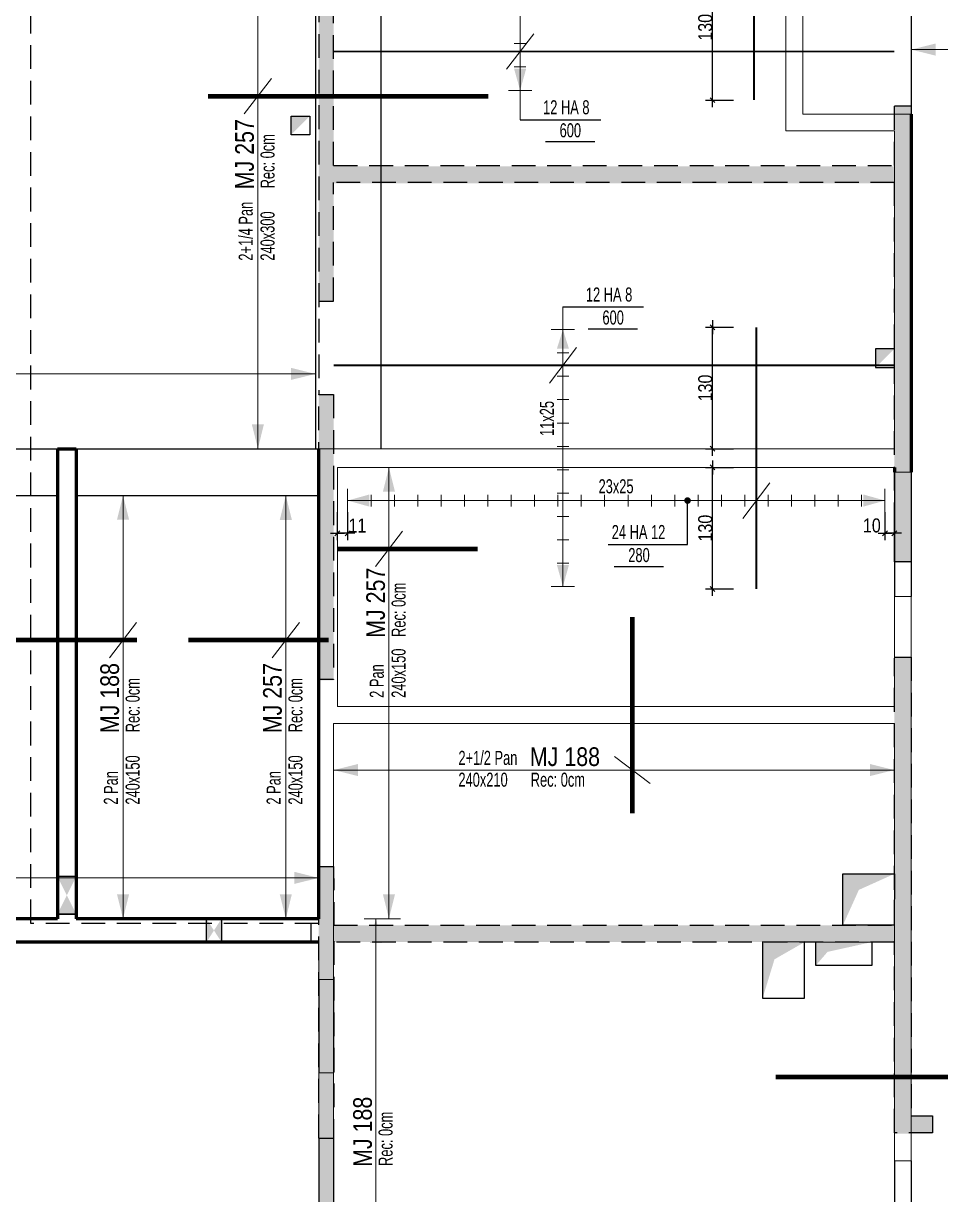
# Model space of a CAD drawing. Header units: millimetres. Extents: x 12821 to 19311, y -3644 to -409.
# Drawn here: x 17303 to 18284, y -2747 to -1494 of the extents above; entities that cross this region are included whole.
import ezdxf

# ---------------------------------------------------------------- set-up
doc = ezdxf.new("R2010")
doc.units = ezdxf.units.MM
doc.linetypes.add('CACHE', pattern=[9.525, 6.35, -3.175])
doc.linetypes.add('CACHEX2', pattern=[19.05, 12.7, -6.35])
for name, color, linetype in [('01_ARMA_INF', 50, 'Continuous'), ('01_cote_gen', 4, 'Continuous'), ('01_linteaux', 2, 'Continuous'), ('01_murs_sup', 2, 'CACHEX2'), ('01_resv', 32, 'Continuous'), ('01_texte', 230, 'Continuous'), ('AA_COTES', 2, 'Continuous')]:
    doc.layers.add(name, color=color, linetype=linetype)
doc.layers.add('01_murs_coup', color=5, linetype='Continuous', lineweight=60)
doc.styles.add('PATIO', font='ARIALN.TTF')
doc.styles.add('STYLE2', font='ARIALN.TTF')
doc.dimstyles.new('JB50', dxfattribs={"dimscale": 0.1, "dimtxt": 150, "dimasz": 15, "dimexe": 0.1, "dimexo": 0.1, "dimgap": 0.09, "dimtad": 1, "dimdec": 1, "dimdsep": 46, "dimtxsty": 'STYLE2', "dimblk1": 'BOND_G', "dimblk2": 'BOND_D', "dimsah": 1, "dimcen": 1.5, "dimdle": 0.01, "dimse1": 1, "dimse2": 1, "dimclrd": 4, "dimclre": 2, "dimclrt": 6, "dimazin": 2, "dimtfac": 2.333333, "dimtdec": 1, "dimtix": 1, "dimtmove": 2, "dimatfit": 3, "dimldrblk": 'BOND_G', "dimfxl": 1, "dimtolj": 1, "dimtzin": 0, "dimarcsym": 0})

# ---------------------------------------------------------------- blocks, each defined once
blk = doc.blocks.new('BOND_G')
at = {"layer": 'AA_COTES', "color": 0}
for p, q in [((0, -5), (0, 15)), ((5, 0), (-5, 0)), ((1.77, 1.77), (-1.77, -1.77))]:
    blk.add_line(p, q, dxfattribs=at)
blk = doc.blocks.new('BOND_D')
at = {"layer": 'AA_COTES', "color": 0}
for p, q in [((5, 0), (-5, 0)), ((-1.77, -1.77), (1.77, 1.77)), ((0, 5), (0, -15))]:
    blk.add_line(p, q, dxfattribs=at)
blk = doc.blocks.new('*D1597')
at = {"layer": '01_cote_gen', "color": 4, "lineweight": -2, "transparency": 16777216}
blk.add_line((18233.2, -2039.6), (18226.2, -2039.6), dxfattribs=at)
at = {"layer": 'Defpoints', "color": 0, "transparency": 16777216}
for p in [(18234.7, -1971.7), (18224.7, -2000.6), (18224.7, -2039.6)]:
    blk.add_point(p, dxfattribs=at)
at = {"layer": '01_cote_gen', "color": 4, "lineweight": -2, "transparency": 16777216, "xscale": 1.5, "yscale": 1.5, "zscale": 1.5, "rotation": 180}
blk.add_blockref('BOND_D', (18224.7, -2039.6), dxfattribs=at)
at = {"layer": '01_cote_gen', "color": 4, "lineweight": -2, "transparency": 16777216, "xscale": 1.5, "yscale": 1.5, "zscale": 1.5}
blk.add_blockref('BOND_G', (18234.7, -2039.6), dxfattribs=at)
at = {"layer": '01_cote_gen', "color": 6, "transparency": 16777216, "insert": (18210.6, -2031.4), "char_height": 15, "attachment_point": 5, "style": 'STYLE2'}
blk.add_mtext('\\A1;10', dxfattribs=at)
blk = doc.blocks.new('*D1598')
at = {"layer": '01_cote_gen', "color": 4, "lineweight": -2, "transparency": 16777216}
blk.add_line((17648.2, -2039.6), (17640.2, -2039.6), dxfattribs=at)
at = {"layer": 'Defpoints', "color": 0, "transparency": 16777216}
for p in [(17649.7, -1969.2), (17638.7, -2000.6), (17638.7, -2039.6)]:
    blk.add_point(p, dxfattribs=at)
at = {"layer": '01_cote_gen', "color": 4, "lineweight": -2, "transparency": 16777216, "xscale": 1.5, "yscale": 1.5, "zscale": 1.5, "rotation": 180}
blk.add_blockref('BOND_D', (17638.7, -2039.6), dxfattribs=at)
at = {"layer": '01_cote_gen', "color": 4, "lineweight": -2, "transparency": 16777216, "xscale": 1.5, "yscale": 1.5, "zscale": 1.5}
blk.add_blockref('BOND_G', (17649.7, -2039.6), dxfattribs=at)
at = {"layer": '01_cote_gen', "color": 6, "transparency": 16777216, "insert": (17660.1, -2031.4), "char_height": 15, "attachment_point": 5, "style": 'STYLE2'}
blk.add_mtext('\\A1;11', dxfattribs=at)
blk = doc.blocks.new('*D1601')
at = {"layer": '01_cote_gen', "color": 4, "lineweight": -2, "transparency": 16777216}
blk.add_line((18040.1, -1574.7), (18040.1, -1447.7), dxfattribs=at)
at = {"layer": 'Defpoints', "color": 0, "transparency": 16777216}
for p in [(18040.1, -1446.2), (18084.6, -1446.2), (18084.6, -1576.2)]:
    blk.add_point(p, dxfattribs=at)
at = {"layer": '01_cote_gen', "color": 4, "lineweight": -2, "transparency": 16777216, "xscale": 1.5, "yscale": 1.5, "zscale": 1.5}
for name, p, rotation in [('BOND_D', (18040.1, -1446.2), 90), ('BOND_G', (18040.1, -1576.2), 270)]:
    blk.add_blockref(name, p, dxfattribs=dict(at, rotation=rotation))
at = {"layer": '01_cote_gen', "color": 6, "transparency": 16777216, "insert": (18032.4, -1498.2), "char_height": 15, "attachment_point": 5, "rotation": 90, "style": 'STYLE2'}
blk.add_mtext('\\A1;130', dxfattribs=at)
blk = doc.blocks.new('*D1603')
at = {"layer": '01_cote_gen', "color": 4, "lineweight": -2, "transparency": 16777216}
blk.add_line((18040.1, -1947.7), (18040.1, -1820.7), dxfattribs=at)
at = {"layer": 'Defpoints', "color": 0, "transparency": 16777216}
for p in [(18040.1, -1819.2), (18087, -1819.2), (18087, -1949.2)]:
    blk.add_point(p, dxfattribs=at)
at = {"layer": '01_cote_gen', "color": 4, "lineweight": -2, "transparency": 16777216, "xscale": 1.5, "yscale": 1.5, "zscale": 1.5}
for name, p, rotation in [('BOND_D', (18040.1, -1819.2), 90), ('BOND_G', (18040.1, -1949.2), 270)]:
    blk.add_blockref(name, p, dxfattribs=dict(at, rotation=rotation))
at = {"layer": '01_cote_gen', "color": 6, "transparency": 16777216, "insert": (18032.4, -1884.2), "char_height": 15, "attachment_point": 5, "rotation": 90, "style": 'STYLE2'}
blk.add_mtext('\\A1;130', dxfattribs=at)
blk = doc.blocks.new('*D1604')
at = {"layer": '01_cote_gen', "color": 4, "lineweight": -2, "transparency": 16777216}
blk.add_line((18040.1, -2097.7), (18040.1, -1970.7), dxfattribs=at)
at = {"layer": 'Defpoints', "color": 0, "transparency": 16777216}
for p in [(18040.1, -1969.2), (18087, -1969.2), (18087, -2099.2)]:
    blk.add_point(p, dxfattribs=at)
at = {"layer": '01_cote_gen', "color": 4, "lineweight": -2, "transparency": 16777216, "xscale": 1.5, "yscale": 1.5, "zscale": 1.5}
for name, p, rotation in [('BOND_D', (18040.1, -1969.2), 90), ('BOND_G', (18040.1, -2099.2), 270)]:
    blk.add_blockref(name, p, dxfattribs=dict(at, rotation=rotation))
at = {"layer": '01_cote_gen', "color": 6, "transparency": 16777216, "insert": (18032.4, -2034.2), "char_height": 15, "attachment_point": 5, "rotation": 90, "style": 'STYLE2'}
blk.add_mtext('\\A1;130', dxfattribs=at)

msp = doc.modelspace()

# ---------------------------------------------------------------- hatches: boundary and pattern name
at = {"layer": '01_murs_sup'}
h = msp.add_hatch(dxfattribs=at)
h.set_pattern_fill('DASH', color=256, scale=2.5, angle=135)
h.set_pattern_definition([(135, (163.401, 21785.503), (-11.2253202, 9e-16), [7.9375, -7.9375])])
h.paths.add_polyline_path([(18731.68, -820.17), (18531.68, -820.17), (18531.68, -836.17), (18731.68, -836.17)])
h.paths.add_polyline_path([(18646.68, -1610.16), (18661.68, -1610.16), (18661.68, -1592.16), (18563.68, -1592.16), (18563.68, -1610.16), (18626.68, -1610.16), (18626.68, -1773.16), (18401.68, -1773.16), (18401.68, -1610.16), (18461.68, -1610.16), (18461.68, -1592.16), (18381.68, -1592.16), (18381.68, -2013.15), (18607.64, -2013.15), (18607.64, -2178.15), (18382.68, -2178.15), (18382.68, -2362.15), (18400.68, -2362.15), (18400.68, -2198.15), (18627.64, -2198.15), (18627.64, -1970.16), (18986.68, -1970.16), (18986.68, -2243.17), (19002.68, -2243.17), (19002.68, -1592.16), (18763.68, -1592.16), (18763.68, -1610.16), (18986.68, -1610.16), (18986.68, -1950.16), (18646.68, -1950.16)])
h.paths.add_polyline_path([(18626.68, -1793.16), (18626.68, -1883.16), (18401.68, -1883.16), (18401.68, -1793.16)], flags=16)
h.paths.add_polyline_path([(18626.68, -1903.16), (18626.68, -1950.16), (18607.64, -1950.16), (18607.64, -1993.15), (18401.68, -1993.15), (18401.68, -1903.16)], flags=16)
h.paths.add_polyline_path([(18400.68, -2464.15), (18382.68, -2464.15), (18382.68, -2664.18), (18377.68, -2664.18), (18377.68, -2682.18), (18382.68, -2682.18), (18382.68, -3073.16), (18151.68, -3073.16), (18151.68, -3091.16), (18382.68, -3091.16), (18382.68, -3249.17), (18622.68, -3249.17), (18622.68, -3513.17), (17997.68, -3513.17), (17997.68, -3233.17), (17959.68, -3233.17), (17959.68, -3249.17), (17981.68, -3249.17), (17981.68, -3513.17), (17920.68, -3513.17), (17920.68, -3529.17), (18700.68, -3529.17), (18700.68, -3513.17), (18638.68, -3513.17), (18638.68, -3249.17), (18656.68, -3249.17), (18656.68, -3233.17), (18400.68, -3233.17)])
h.paths.add_polyline_path([(19002.68, -2343.17), (18986.68, -2343.17), (18986.68, -2587.17), (19002.68, -2587.17)])
h.paths.add_polyline_path([(19002.68, -2687.17), (18986.68, -2687.17), (18986.68, -2887.17), (19002.68, -2887.17)])
h.paths.add_polyline_path([(19002.68, -2987.17), (18986.68, -2987.17), (18986.68, -3233.17), (18956.68, -3233.17), (18956.68, -3249.17), (19002.68, -3249.17)])
h.paths.add_polyline_path([(18275.68, -2664.18), (18252.68, -2664.18), (18252.68, -2173.17), (18234.68, -2173.17), (18234.71, -2459.18), (17634.71, -2459.18), (17634.68, -2397.17), (17618.68, -2397.17), (17618.68, -2787.2), (17634.68, -2787.2), (17634.71, -2477.18), (18234.71, -2477.18), (18234.68, -2682.18), (18275.68, -2682.18)])
h.paths.add_polyline_path([(17634.68, -1892.17), (17618.68, -1892.17), (17618.68, -2197.17), (17634.68, -2197.17)])
h.paths.add_polyline_path([(18252.68, -1583.18), (18234.68, -1583.18), (18234.68, -1647.17), (17634.68, -1647.17), (17634.68, -1392.17), (17618.68, -1392.17), (17618.68, -1792.17), (17634.68, -1792.17), (17634.68, -1665.17), (18234.68, -1665.17), (18234.68, -2071.17), (18252.68, -2071.17)])
h.paths.add_polyline_path([(17634.68, -1192.17), (17618.68, -1192.17), (17618.68, -1292.17), (17634.68, -1292.17)])
h.paths.add_polyline_path([(17634.68, -836.17), (17731.68, -836.17), (17731.68, -820.17), (17618.68, -820.17), (17618.68, -1092.17), (17634.68, -1092.17)])
h.paths.add_polyline_path([(18031.68, -820.17), (17931.68, -820.17), (17931.68, -836.17), (18031.68, -836.17)])
h.paths.add_polyline_path([(17634.68, -2788.17), (17618.68, -2788.17), (17618.68, -2993.17), (17634.68, -2993.17)])
h.paths.add_polyline_path([(17634.66, -2992.2), (17634.66, -3092.2), (17618.68, -3092.2), (17618.68, -3249.17), (17659.68, -3249.17), (17659.68, -3233.17), (17634.68, -3233.17), (17634.68, -2992.2)])
h.paths.add_polyline_path([(18252.68, -620.15), (18252.68, -619.18), (18234.68, -619.18), (18234.68, -820.17), (18131.68, -820.17), (18131.68, -836.17), (18234.68, -836.17), (18234.68, -1481.18), (18252.68, -1481.18), (18252.68, -1447.18), (18625.68, -1447.18), (18625.68, -1429.15), (18252.68, -1429.18), (18252.68, -836.17), (18331.68, -836.17), (18331.68, -820.17), (18252.68, -820.17), (18252.68, -620.15)])
h.paths.add_polyline_path([(19002.68, -620.15), (19002.68, -619.18), (18986.68, -619.18), (18986.68, -820.17), (18831.68, -820.17), (18831.68, -836.17), (18986.68, -836.17), (18986.68, -1429.17), (18727.68, -1429.17), (18727.68, -1447.17), (19002.68, -1447.16), (19002.68, -620.15)])
h.paths.add_polyline_path([(18986.68, -643.85), (18986.68, -643.85), (18986.68, -620.15), (18986.68, -620.15)], flags=16)
h = msp.add_hatch(dxfattribs=at)
h.set_pattern_fill('DASH', color=256, scale=2.5, angle=135)
h.set_pattern_definition([(135, (163.401, 21785.503), (-11.2253202, 9e-16), [7.9375, -7.9375])])
h.paths.add_polyline_path([(18731.68, -820.17), (18531.68, -820.17), (18531.68, -836.17), (18731.68, -836.17)])
h.paths.add_polyline_path([(18646.68, -1610.16), (18661.68, -1610.16), (18661.68, -1592.16), (18563.68, -1592.16), (18563.68, -1610.16), (18626.68, -1610.16), (18626.68, -1773.16), (18401.68, -1773.16), (18401.68, -1610.16), (18461.68, -1610.16), (18461.68, -1592.16), (18381.68, -1592.16), (18381.68, -2013.15), (18607.64, -2013.15), (18607.64, -2178.15), (18382.68, -2178.15), (18382.68, -2362.15), (18400.68, -2362.15), (18400.68, -2198.15), (18627.64, -2198.15), (18627.64, -1970.16), (18986.68, -1970.16), (18986.68, -2243.17), (19002.68, -2243.17), (19002.68, -1592.16), (18763.68, -1592.16), (18763.68, -1610.16), (18986.68, -1610.16), (18986.68, -1950.16), (18646.68, -1950.16)])
h.paths.add_polyline_path([(18626.68, -1793.16), (18626.68, -1883.16), (18401.68, -1883.16), (18401.68, -1793.16)], flags=16)
h.paths.add_polyline_path([(18626.68, -1903.16), (18626.68, -1950.16), (18607.64, -1950.16), (18607.64, -1993.15), (18401.68, -1993.15), (18401.68, -1903.16)], flags=16)
h.paths.add_polyline_path([(18400.68, -2464.15), (18382.68, -2464.15), (18382.68, -2664.18), (18377.68, -2664.18), (18377.68, -2682.18), (18382.68, -2682.18), (18382.68, -3073.16), (18151.68, -3073.16), (18151.68, -3091.16), (18382.68, -3091.16), (18382.68, -3249.17), (18622.68, -3249.17), (18622.68, -3513.17), (17997.68, -3513.17), (17997.68, -3233.17), (17959.68, -3233.17), (17959.68, -3249.17), (17981.68, -3249.17), (17981.68, -3513.17), (17920.68, -3513.17), (17920.68, -3529.17), (18700.68, -3529.17), (18700.68, -3513.17), (18638.68, -3513.17), (18638.68, -3249.17), (18656.68, -3249.17), (18656.68, -3233.17), (18400.68, -3233.17)])
h.paths.add_polyline_path([(19002.68, -2343.17), (18986.68, -2343.17), (18986.68, -2587.17), (19002.68, -2587.17)])
h.paths.add_polyline_path([(19002.68, -2687.17), (18986.68, -2687.17), (18986.68, -2887.17), (19002.68, -2887.17)])
h.paths.add_polyline_path([(19002.68, -2987.17), (18986.68, -2987.17), (18986.68, -3233.17), (18956.68, -3233.17), (18956.68, -3249.17), (19002.68, -3249.17)])
h.paths.add_polyline_path([(18275.68, -2664.18), (18252.68, -2664.18), (18252.68, -2173.17), (18234.68, -2173.17), (18234.71, -2459.18), (17634.71, -2459.18), (17634.68, -2397.17), (17618.68, -2397.17), (17618.68, -2787.2), (17634.68, -2787.2), (17634.71, -2477.18), (18234.71, -2477.18), (18234.68, -2682.18), (18275.68, -2682.18)])
h.paths.add_polyline_path([(17634.68, -1892.17), (17618.68, -1892.17), (17618.68, -2197.17), (17634.68, -2197.17)])
h.paths.add_polyline_path([(18252.68, -1583.18), (18234.68, -1583.18), (18234.68, -1647.17), (17634.68, -1647.17), (17634.68, -1392.17), (17618.68, -1392.17), (17618.68, -1792.17), (17634.68, -1792.17), (17634.68, -1665.17), (18234.68, -1665.17), (18234.68, -2071.17), (18252.68, -2071.17)])
h.paths.add_polyline_path([(17634.68, -1192.17), (17618.68, -1192.17), (17618.68, -1292.17), (17634.68, -1292.17)])
h.paths.add_polyline_path([(17634.68, -836.17), (17731.68, -836.17), (17731.68, -820.17), (17618.68, -820.17), (17618.68, -1092.17), (17634.68, -1092.17)])
h.paths.add_polyline_path([(18031.68, -820.17), (17931.68, -820.17), (17931.68, -836.17), (18031.68, -836.17)])
h.paths.add_polyline_path([(17634.68, -2788.17), (17618.68, -2788.17), (17618.68, -2993.17), (17634.68, -2993.17)])
h.paths.add_polyline_path([(17634.66, -2992.2), (17634.66, -3092.2), (17618.68, -3092.2), (17618.68, -3249.17), (17659.68, -3249.17), (17659.68, -3233.17), (17634.68, -3233.17), (17634.68, -2992.2)])
h.paths.add_polyline_path([(18252.68, -693.85), (18234.68, -693.85), (18234.68, -820.17), (18131.68, -820.17), (18131.68, -836.17), (18234.68, -836.17), (18234.68, -1481.18), (18252.68, -1481.18), (18252.68, -1447.18), (18625.68, -1447.18), (18625.68, -1429.15), (18252.68, -1429.18), (18252.68, -836.17), (18331.68, -836.17), (18331.68, -820.17), (18252.68, -820.17), (18252.68, -620.15), (18252.68, -620.15)])
h.paths.add_polyline_path([(18986.68, -643.85), (19002.68, -643.85), (19002.68, -693.85), (18986.68, -693.85)])
h.paths.add_polyline_path([(19002.68, -620.15), (19002.68, -643.85), (18986.68, -643.85), (18986.68, -620.15), (18986.68, -620.15), (18986.68, -820.17), (18831.68, -820.17), (18831.68, -836.17), (18986.68, -836.17), (18986.68, -1429.17), (18727.68, -1429.17), (18727.68, -1447.17), (19002.68, -1447.16), (19002.68, -620.15)])

# ---------------------------------------------------------------- linework, layer by layer
at = {"layer": '01_ARMA_INF', "linetype": 'CACHE', "lineweight": 0, "ltscale": 4, "const_width": 5, "flags": 128}
for points in [[(17500.16, -1571.96), (17800.16, -1571.96)], [(17638.66, -2056.38), (17788.66, -2056.38)], [(17954.22, -2129.36), (17954.22, -2339.36)], [(17274.31, -2154.08), (17424.31, -2154.08)], [(17479.16, -2154.08), (17629.16, -2154.08)], [(18107.68, -2621.58), (18527.68, -2621.58)]]:
    msp.add_lwpolyline(points, dxfattribs=at)
at = {"layer": '01_cote_gen'}
for p, q in [((17861.26, -1620.55), (17914.19, -1620.55)), ((17907.07, -1820.9), (17960, -1820.9)), ((17934.74, -2075.09), (17987.67, -2075.09))]:
    msp.add_line(p, q, dxfattribs=at)
at = {"layer": '01_linteaux'}
for p, q in [((17615.16, -1446.19), (17615.16, -1949.23)), ((17685.16, -1446.19), (17685.16, -1949.18)), ((18252.68, -1446.21), (18252.68, -1591.17)), ((16824.16, -1949.19), (17339.16, -1949.19)), ((17359.16, -1949.19), (17618.66, -1949.23)), ((18234.68, -1974.18), (18234.68, -2107.18)), ((18252.68, -1974.18), (18252.68, -2107.18)), ((16824.16, -1999.19), (17339.16, -1999.19)), ((17359.15, -1999.19), (17618.65, -1999.23)), ((17618.66, -2517.18), (17618.66, -2617.18)), ((17634.66, -2517.18), (17634.66, -2617.18)), ((17618.66, -2687.18), (17618.66, -2787.18)), ((17634.66, -2687.18), (17634.66, -2787.18)), ((18234.68, -2711.17), (18234.68, -2813.17)), ((18252.68, -2711.17), (18252.68, -2813.17))]:
    msp.add_line(p, q, dxfattribs=at)
at = {"layer": '01_murs_coup', "linetype": 'Continuous', "lineweight": 18}
for p, q in [((18118.68, -1446.16), (18118.68, -1609.17)), ((18136.68, -1446.16), (18136.68, -1591.17)), ((18136.68, -1591.17), (18252.68, -1591.17)), ((18234.68, -1609.17), (18118.68, -1609.17)), ((18234.68, -1609.17), (18234.68, -1949.18)), ((17618.18, -1949.18), (18234.68, -1949.18)), ((17638.66, -2225.18), (17638.66, -1969.18)), ((17638.66, -1969.18), (18234.68, -1969.18)), ((18234.68, -1974.18), (18252.68, -1974.18)), ((18234.68, -2107.18), (18252.68, -2107.18)), ((18234.68, -2107.18), (18234.68, -2225.18)), ((18252.68, -2107.18), (18252.68, -2711.17)), ((17638.66, -2225.18), (18234.82, -2225.18)), ((17634.66, -2243.18), (17634.66, -2517.18)), ((17634.66, -2243.18), (18234.82, -2243.18)), ((18234.68, -2243.18), (18234.68, -2711.17)), ((17618.66, -2477.18), (17618.66, -2517.18)), ((17618.66, -2517.18), (17634.66, -2517.18)), ((17618.66, -2617.18), (17618.66, -2687.18)), ((17634.66, -2617.18), (17618.66, -2617.18)), ((17634.66, -2617.18), (17634.66, -2687.18)), ((17634.66, -2687.18), (17618.66, -2687.18)), ((18252.68, -2711.17), (18234.68, -2711.17))]:
    msp.add_line(p, q, dxfattribs=at)
at = {"layer": '01_murs_coup'}
for p, q in [((18252.68, -1591.17), (18252.68, -1974.18)), ((17339.16, -1949.19), (17359.16, -1949.19)), ((17339.16, -1949.19), (17339.16, -2452.18)), ((17339.16, -1949.19), (17359.16, -1949.19)), ((17339.16, -1949.19), (17339.16, -2452.18)), ((17359.16, -1949.19), (17359.16, -2452.18)), ((17359.16, -1949.19), (17359.16, -2452.18)), ((17618.66, -2452.18), (17618.66, -1949.18)), ((18234.68, -1969.18), (18234.68, -1974.18)), ((17339.16, -2452.18), (16824.16, -2452.18)), ((17339.16, -2452.18), (16824.16, -2452.18)), ((17618.66, -2452.18), (17359.16, -2452.18)), ((17618.66, -2452.18), (17359.16, -2452.18)), ((17618.66, -2477.18), (16991.2, -2477.18)), ((17618.66, -2477.18), (16991.2, -2477.18))]:
    msp.add_line(p, q, dxfattribs=at)
at = {"layer": '01_murs_sup', "ltscale": 2}
for p, q in [((17310.68, -2457.18), (17310.68, -839.18)), ((17310.68, -2457.18), (17310.68, -839.18)), ((17618.68, -1391.2), (17618.68, -1891.2)), ((17618.68, -1391.2), (17618.68, -1891.2)), ((17634.68, -1646.2), (17634.68, -1391.2)), ((17634.68, -1646.2), (17634.68, -1391.2)), ((18234.68, -1646.2), (18234.68, -1582.21)), ((18234.68, -1582.21), (18252.68, -1582.21)), ((18234.68, -1646.2), (18234.68, -1582.21)), ((18234.68, -1582.21), (18252.68, -1582.21)), ((18252.68, -1582.21), (18252.68, -2070.19)), ((18252.68, -1582.21), (18252.68, -2070.19)), ((17634.68, -1646.2), (18234.68, -1646.2)), ((17634.68, -1646.2), (18234.68, -1646.2)), ((17634.68, -1791.2), (17634.68, -1664.2)), ((18234.68, -1664.2), (17634.68, -1664.2)), ((17634.68, -1791.2), (17634.68, -1664.2)), ((18234.68, -1664.2), (17634.68, -1664.2)), ((18234.68, -2070.19), (18234.68, -1664.2)), ((18234.68, -2070.19), (18234.68, -1664.2)), ((17618.68, -1791.2), (17634.68, -1791.2)), ((17618.68, -1791.2), (17634.68, -1791.2)), ((17618.68, -1891.2), (17634.68, -1891.2)), ((17618.68, -2196.2), (17618.68, -1891.2)), ((17618.68, -1891.2), (17634.68, -1891.2)), ((17618.68, -2196.2), (17618.68, -1891.2)), ((17634.68, -1891.2), (17634.68, -2196.2)), ((17634.68, -1891.2), (17634.68, -2196.2)), ((17339.16, -1949.18), (17359.16, -1949.18)), ((17339.16, -1949.18), (17359.16, -1949.18)), ((18252.68, -2070.19), (18234.68, -2070.19)), ((18252.68, -2070.19), (18234.68, -2070.19)), ((18234.68, -2172.19), (18252.68, -2172.19)), ((18234.68, -2172.19), (18252.68, -2172.19)), ((18234.71, -2459.24), (18234.68, -2173.23)), ((18234.71, -2459.24), (18234.68, -2173.23)), ((18252.68, -2172.19), (18252.68, -2663.2)), ((18252.68, -2172.19), (18252.68, -2663.2)), ((17634.68, -2196.2), (17618.68, -2196.2)), ((17634.68, -2196.2), (17618.68, -2196.2)), ((17618.68, -2687.2), (17618.68, -2396.2)), ((17618.68, -2396.2), (17634.68, -2396.2)), ((17618.68, -2687.2), (17618.68, -2396.2)), ((17618.68, -2396.2), (17634.68, -2396.2)), ((17634.68, -2396.2), (17634.71, -2458.2)), ((17634.68, -2396.2), (17634.71, -2458.2)), ((17618.68, -2457.18), (17310.68, -2457.18)), ((17618.68, -2457.18), (17310.68, -2457.18)), ((17610.68, -2477.18), (17610.68, -2457.18)), ((17610.68, -2477.18), (17610.68, -2457.18)), ((17634.71, -2459.18), (18234.71, -2459.18)), ((17634.71, -2459.18), (18234.71, -2459.18)), ((17634.71, -2476.2), (17634.68, -2687.2)), ((17634.71, -2476.2), (17634.68, -2687.2)), ((18234.71, -2477.18), (17634.71, -2477.18)), ((18234.71, -2477.18), (17634.71, -2477.18)), ((18234.68, -2681.2), (18234.71, -2476.2)), ((18234.68, -2681.2), (18234.71, -2476.2)), ((18252.68, -2663.2), (18275.68, -2663.2)), ((18252.68, -2663.2), (18275.68, -2663.2)), ((18275.68, -2663.2), (18275.68, -2681.2)), ((18275.68, -2663.2), (18275.68, -2681.2)), ((18275.68, -2663.2), (18275.68, -2681.2)), ((18275.68, -2663.2), (18275.68, -2681.2)), ((18275.68, -2681.2), (18234.68, -2681.2)), ((18275.68, -2681.2), (18234.68, -2681.2)), ((17618.68, -2687.2), (17634.68, -2687.2)), ((17618.68, -2687.2), (17634.68, -2687.2))]:
    msp.add_line(p, q, dxfattribs=at)
at = {"layer": '01_resv'}
for p, q in [((17589.13, -1613.17), (17589.13, -1593.17)), ((17589.13, -1593.17), (17609.13, -1593.17)), ((17589.13, -1613.17), (17589.13, -1593.17)), ((17609.13, -1593.17), (17609.13, -1613.17)), ((17599.13, -1613.17), (17589.13, -1613.17)), ((17609.13, -1613.17), (17589.13, -1613.17)), ((17609.13, -1613.17), (17599.13, -1613.17)), ((18234.99, -1842.13), (18214.69, -1842.13)), ((18214.69, -1842.13), (18214.69, -1862.13)), ((18234.68, -1842.13), (18214.69, -1842.13)), ((18234.68, -1862.13), (18234.68, -1842.13)), ((18234.99, -1852.13), (18234.99, -1842.13)), ((18214.69, -1862.13), (18234.68, -1862.13)), ((18179.65, -2404.18), (18234.68, -2404.18)), ((18179.65, -2459.18), (18179.65, -2404.18)), ((18234.68, -2404.18), (18234.64, -2459.18)), ((17359.16, -2407.14), (17339.16, -2407.14)), ((17339.16, -2407.14), (17339.16, -2447.14)), ((17359.16, -2407.14), (17339.16, -2407.14)), ((17359.16, -2447.14), (17359.16, -2407.14)), ((17359.16, -2447.14), (17339.16, -2447.14)), ((17339.16, -2447.14), (17359.16, -2447.14)), ((17498.63, -2477.24), (17498.63, -2452.18)), ((17498.63, -2452.18), (17514.63, -2452.18)), ((17498.63, -2452.27), (17514.63, -2452.18)), ((17514.63, -2452.18), (17514.63, -2477.14)), ((18234.64, -2459.18), (18179.65, -2459.18)), ((17514.63, -2477.24), (17498.63, -2477.24)), ((18138.69, -2477.18), (18093.72, -2477.08)), ((18093.72, -2477.08), (18093.72, -2537.18)), ((18138.69, -2477.08), (18093.72, -2477.18)), ((18138.69, -2537.18), (18138.69, -2477.08)), ((18138.69, -2502.16), (18138.69, -2477.18)), ((18150.7, -2502.18), (18150.7, -2477.09)), ((18150.7, -2477.09), (18210.7, -2477.18)), ((18210.7, -2477.18), (18210.66, -2502.16)), ((18210.66, -2502.16), (18150.7, -2502.18)), ((18093.72, -2537.18), (18138.69, -2537.18))]:
    msp.add_line(p, q, dxfattribs=at)
for points in [[(17589.13, -1613.17), (17589.13, -1593.17), (17609.13, -1593.17)], [(18214.69, -1862.13), (18214.69, -1842.13), (18234.99, -1842.13)], [(18179.65, -2459.18), (18179.65, -2404.18), (18196.71, -2421.34)], [(18179.65, -2404.18), (18234.68, -2404.21), (18196.71, -2421.34)], [(17339.16, -2407.14), (17359.16, -2407.14), (17359.16, -2447.14), (17339.16, -2447.14)], [(17498.63, -2477.24), (17498.48, -2452.27), (17514.63, -2452.18), (17514.63, -2477.14)], [(18093.72, -2537.18), (18093.72, -2477.18), (18106.44, -2495.63)], [(18093.72, -2477.18), (18138.69, -2477.18), (18106.44, -2495.63)], [(18150.7, -2502.18), (18150.7, -2502.18), (18150.73, -2477.09), (18163.19, -2487.67)], [(18150.73, -2477.09), (18210.7, -2477.18), (18163.19, -2487.67)]]:
    msp.add_solid(points, dxfattribs=at)
at = {"layer": '01_texte', "linetype": 'Continuous', "lineweight": 0}
for p, q in [((17834.22, -1597.18), (17834.22, -1290.67)), ((17553.59, -1949.23), (17553.59, -1446.38)), ((17819.71, -1543.14), (17848.72, -1505.07)), ((17827.98, -1515.67), (17840.46, -1515.67)), ((18252.68, -1509.59), (18252.68, -1534.55)), ((18252.68, -1522.07), (19002.68, -1522.07)), ((17827.98, -1540.67), (17840.46, -1540.67)), ((17539.08, -1590.99), (17568.09, -1552.92)), ((17821.74, -1565.67), (17846.7, -1565.67)), ((17880.03, -2096.68), (17880.03, -1797.53)), ((17867.55, -1821.68), (17892.51, -1821.68)), ((17873.79, -1821.68), (17886.27, -1821.68)), ((17865.52, -1879.02), (17894.53, -1840.95)), ((17873.79, -1846.68), (17886.27, -1846.68)), ((17615.16, -1856.65), (17615.16, -1881.61)), ((16825.16, -1869.13), (17615.16, -1869.13)), ((17873.79, -1871.68), (17886.27, -1871.68)), ((17873.79, -1896.68), (17886.27, -1896.68)), ((17873.79, -1921.68), (17886.27, -1921.68)), ((17541.11, -1949.23), (17566.07, -1949.23)), ((17873.79, -1946.68), (17886.27, -1946.68)), ((17681.37, -1969.18), (17706.33, -1969.18)), ((17693.85, -2452.18), (17693.85, -1969.18)), ((17873.79, -1971.68), (17886.27, -1971.68)), ((17649.66, -1992.2), (17649.66, -2017.16)), ((18072.59, -2023.71), (18101.6, -1985.64)), ((18224.68, -1992.2), (18224.68, -2017.16)), ((17396.8, -1999.18), (17421.76, -1999.18)), ((17409.28, -2452.18), (17409.28, -1999.18)), ((17571, -1999.23), (17595.96, -1999.23)), ((17583.48, -2452.18), (17583.48, -1999.23)), ((17649.66, -2004.68), (18224.68, -2004.68)), ((17674.68, -1998.44), (17674.68, -2010.92)), ((17699.68, -1998.44), (17699.68, -2010.92)), ((17724.68, -1998.44), (17724.68, -2010.92)), ((17749.68, -1998.44), (17749.68, -2010.92)), ((17774.68, -1998.44), (17774.68, -2010.92)), ((17799.68, -1998.44), (17799.68, -2010.92)), ((17824.68, -1998.44), (17824.68, -2010.92)), ((17849.68, -1998.44), (17849.68, -2010.92)), ((17873.79, -1996.68), (17886.27, -1996.68)), ((17874.68, -1998.44), (17874.68, -2010.92)), ((17899.68, -1998.44), (17899.68, -2010.92)), ((17924.68, -1998.44), (17924.68, -2010.92)), ((17949.68, -1998.44), (17949.68, -2010.92)), ((17974.68, -1998.44), (17974.68, -2010.92)), ((17999.68, -1998.44), (17999.68, -2010.92)), ((18024.68, -1998.44), (18024.68, -2010.92)), ((18049.68, -1998.44), (18049.68, -2010.92)), ((18074.68, -1998.44), (18074.68, -2010.92)), ((18099.68, -1998.44), (18099.68, -2010.92)), ((18124.68, -1998.44), (18124.68, -2010.92)), ((18149.68, -1998.44), (18149.68, -2010.92)), ((18174.68, -1998.44), (18174.68, -2010.92)), ((18199.68, -1998.44), (18199.68, -2010.92)), ((17873.79, -2021.68), (17886.27, -2021.68)), ((17679.35, -2075.42), (17708.35, -2037.35)), ((17873.79, -2046.68), (17886.27, -2046.68)), ((17873.79, -2071.68), (17886.27, -2071.68)), ((17867.55, -2096.68), (17892.51, -2096.68)), ((17394.77, -2173.12), (17423.78, -2135.05)), ((17568.97, -2173.12), (17597.98, -2135.05)), ((17634.66, -2280.61), (17634.66, -2305.57)), ((17935.18, -2278.59), (17973.25, -2307.6)), ((18234.68, -2280.61), (18234.68, -2305.57)), ((17634.66, -2293.09), (18234.68, -2293.09)), ((17618.66, -2396.02), (17618.66, -2420.98)), ((16824.16, -2408.5), (17618.66, -2408.5)), ((17396.8, -2452.18), (17421.76, -2452.18)), ((17571, -2452.18), (17595.96, -2452.18)), ((17667.43, -2452.18), (17692.39, -2452.18)), ((17679.91, -3388.18), (17679.91, -2452.18)), ((17681.37, -2452.18), (17706.33, -2452.18))]:
    msp.add_line(p, q, dxfattribs=at)
at = {"layer": '01_texte', "ltscale": 5}
for p, q in [((17834.22, -1597.18), (17920.43, -1597.18)), ((17880.03, -1797.53), (17966.24, -1797.53)), ((18013.39, -2051.72), (18013.39, -2004.68)), ((17928.47, -2051.72), (18013.39, -2051.72))]:
    msp.add_line(p, q, dxfattribs=at)
at = {"layer": '01_texte', "linetype": 'CACHE', "ltscale": 4, "const_width": 2}
for points in [[(18084.57, -1576.16), (18084.57, -1278.16)], [(18234.68, -1524.11), (17634.68, -1524.11)], [(18087.02, -2099.18), (18087.02, -1819.18)], [(18234.68, -1859.99), (17634.68, -1859.99)]]:
    msp.add_lwpolyline(points, dxfattribs=at)
at = {"layer": '01_texte', "ltscale": 5, "const_width": 3.5}
msp.add_lwpolyline([(18011.64, -2004.68, 1), (18015.14, -2004.68, 1)], format="xyb", close=True, dxfattribs=at)
at = {"layer": '01_texte', "linetype": 'Continuous', "lineweight": 0}
for points in [[(18252.68, -1522.07), (18278.78, -1515.61), (18278.78, -1522.07)], [(18252.68, -1522.07), (18278.78, -1528.53), (18278.78, -1522.07)], [(17834.22, -1565.67), (17827.76, -1542.58), (17834.22, -1542.58)], [(17834.22, -1565.67), (17840.68, -1542.58), (17834.22, -1542.58)], [(17880.03, -1821.68), (17873.57, -1842.2), (17880.03, -1842.2)], [(17880.03, -1821.68), (17886.49, -1842.2), (17880.03, -1842.2)], [(17615.16, -1869.13), (17589.06, -1862.67), (17589.06, -1869.13)], [(17615.16, -1869.13), (17589.06, -1875.59), (17589.06, -1869.13)], [(17553.59, -1949.23), (17547.13, -1923.13), (17553.59, -1923.13)], [(17553.59, -1949.23), (17560.05, -1923.13), (17553.59, -1923.13)], [(17693.85, -1969.18), (17687.39, -1995.27), (17693.85, -1995.27)], [(17693.85, -1969.18), (17700.31, -1995.27), (17693.85, -1995.27)], [(17409.28, -1999.18), (17402.82, -2025.27), (17409.28, -2025.27)], [(17409.28, -1999.18), (17415.74, -2025.27), (17409.28, -2025.27)], [(17583.48, -1999.23), (17577.02, -2025.32), (17583.48, -2025.32)], [(17583.48, -1999.23), (17589.94, -2025.32), (17583.48, -2025.32)], [(17649.66, -2004.68), (17672.76, -1998.22), (17672.76, -2004.68)], [(17649.66, -2004.68), (17672.76, -2011.14), (17672.76, -2004.68)], [(18224.68, -2004.68), (18201.58, -1998.22), (18201.58, -2004.68)], [(18224.68, -2004.68), (18201.58, -2011.14), (18201.58, -2004.68)], [(17880.03, -2096.68), (17873.57, -2073.58), (17880.03, -2073.58)], [(17880.03, -2096.68), (17886.49, -2073.58), (17880.03, -2073.58)], [(17634.66, -2293.09), (17660.76, -2286.63), (17660.76, -2293.09)], [(17634.66, -2293.09), (17660.76, -2299.55), (17660.76, -2293.09)], [(18234.68, -2293.09), (18208.58, -2286.63), (18208.58, -2293.09)], [(18234.68, -2293.09), (18208.58, -2299.55), (18208.58, -2293.09)], [(17618.66, -2408.5), (17592.57, -2402.04), (17592.57, -2408.5)], [(17618.66, -2408.5), (17592.57, -2414.96), (17592.57, -2408.5)], [(17409.28, -2452.18), (17402.82, -2426.08), (17409.28, -2426.08)], [(17409.28, -2452.18), (17415.74, -2426.08), (17409.28, -2426.08)], [(17583.48, -2452.18), (17577.02, -2426.08), (17583.48, -2426.08)], [(17583.48, -2452.18), (17589.94, -2426.08), (17583.48, -2426.08)], [(17693.85, -2452.18), (17687.39, -2426.08), (17693.85, -2426.08)], [(17693.85, -2452.18), (17700.31, -2426.08), (17693.85, -2426.08)], [(17679.91, -2452.18), (17673.45, -2478.27), (17679.91, -2478.27)], [(17679.91, -2452.18), (17686.37, -2478.27), (17679.91, -2478.27)]]:
    msp.add_solid(points, dxfattribs=at)

# ---------------------------------------------------------------- texts
at = {"layer": '01_texte', "ltscale": 5, "style": 'PATIO', "width": 0.8}
for s, p in [('12 HA 8', (17858.8, -1591.33)), ('600', (17876.5, -1615.93)), ('12 HA 8', (17904.6, -1791.68)), ('600', (17922.31, -1816.29)), ('23x25', (17918.16, -1996.94)), ('24 HA 12', (17932.28, -2045.87)), ('280', (17949.98, -2070.48)), ('2+1/2 Pan', (17768.2, -2287.56)), ('240x210', (17768.2, -2310.89)), ('Rec: 0cm', (17845.6, -2310.89))]:
    msp.add_text(s, height=15, dxfattribs=at).set_placement(p)
at = {"layer": '01_texte', "ltscale": 5, "style": 'PATIO'}
for s, p in [('MJ 257', (17549.26, -1671.57)), ('MJ 257', (17689.53, -2151.62)), ('MJ 188', (17404.95, -2253.69)), ('MJ 257', (17579.15, -2253.69)), ('MJ 188', (17675.58, -2717.8))]:
    msp.add_text(s, height=20, rotation=90, dxfattribs=at).set_placement(p)
at = {"layer": '01_texte', "ltscale": 5, "style": 'PATIO', "width": 0.8}
for s, p in [('Rec: 0cm', (17571.39, -1670.57)), ('2+1/4 Pan', (17548.05, -1747.97)), ('240x300', (17571.39, -1747.97)), ('11x25', (17870.38, -1935.59)), ('Rec: 0cm', (17711.65, -2150.62)), ('240x150', (17711.65, -2215.8)), ('2 Pan', (17688.32, -2215.8)), ('Rec: 0cm', (17427.08, -2252.69)), ('Rec: 0cm', (17601.28, -2252.69)), ('240x150', (17427.08, -2330.09)), ('240x150', (17601.28, -2330.09)), ('2 Pan', (17403.74, -2330.09)), ('2 Pan', (17577.95, -2330.09)), ('Rec: 0cm', (17697.71, -2716.8))]:
    msp.add_text(s, height=15, rotation=90, dxfattribs=at).set_placement(p)
at = {"layer": '01_texte', "ltscale": 5, "style": 'PATIO'}
msp.add_text('MJ 188', height=20, dxfattribs=at).set_placement((17844.6, -2288.76))

# ---------------------------------------------------------------- dimensions: what is measured, and where the dimension line sits
at = {"layer": '01_cote_gen'}
dim = msp.add_linear_dim(base=(18040.07, -1446.16), p1=(18084.57, -1576.16), p2=(18084.57, -1446.16), angle=90, dimstyle='JB50', dxfattribs=at)
dim.commit()
dim.dimension.update_dxf_attribs({"geometry": '*D1601', "text_midpoint": (18032.4, -1498.17), "dimtype": 160})
for base, p1, p2, picture, middle in [((18040.07, -1819.18), (18087.02, -1949.18), (18087.02, -1819.18), '*D1603', (18032.4, -1884.18)), ((18040.07, -1969.18), (18087.02, -2099.18), (18087.02, -1969.18), '*D1604', (18032.4, -2034.18))]:
    dim = msp.add_linear_dim(base=base, p1=p1, p2=p2, angle=90, dimstyle='JB50', dxfattribs=at)
    dim.commit()
    dim.dimension.update_dxf_attribs({"geometry": picture, "text_midpoint": middle})
for base, p1, p2, picture, middle in [((17638.66, -2039.64), (17649.66, -1969.18), (17638.66, -2000.56), '*D1598', (17660.11, -2031.45)), ((18224.68, -2039.64), (18234.68, -1971.68), (18224.68, -2000.56), '*D1597', (18210.65, -2031.45))]:
    dim = msp.add_linear_dim(base=base, p1=p1, p2=p2, dimstyle='JB50', dxfattribs=at)
    dim.commit()
    dim.dimension.update_dxf_attribs({"geometry": picture, "text_midpoint": middle, "dimtype": 160})

doc.saveas('drawing.dxf')
